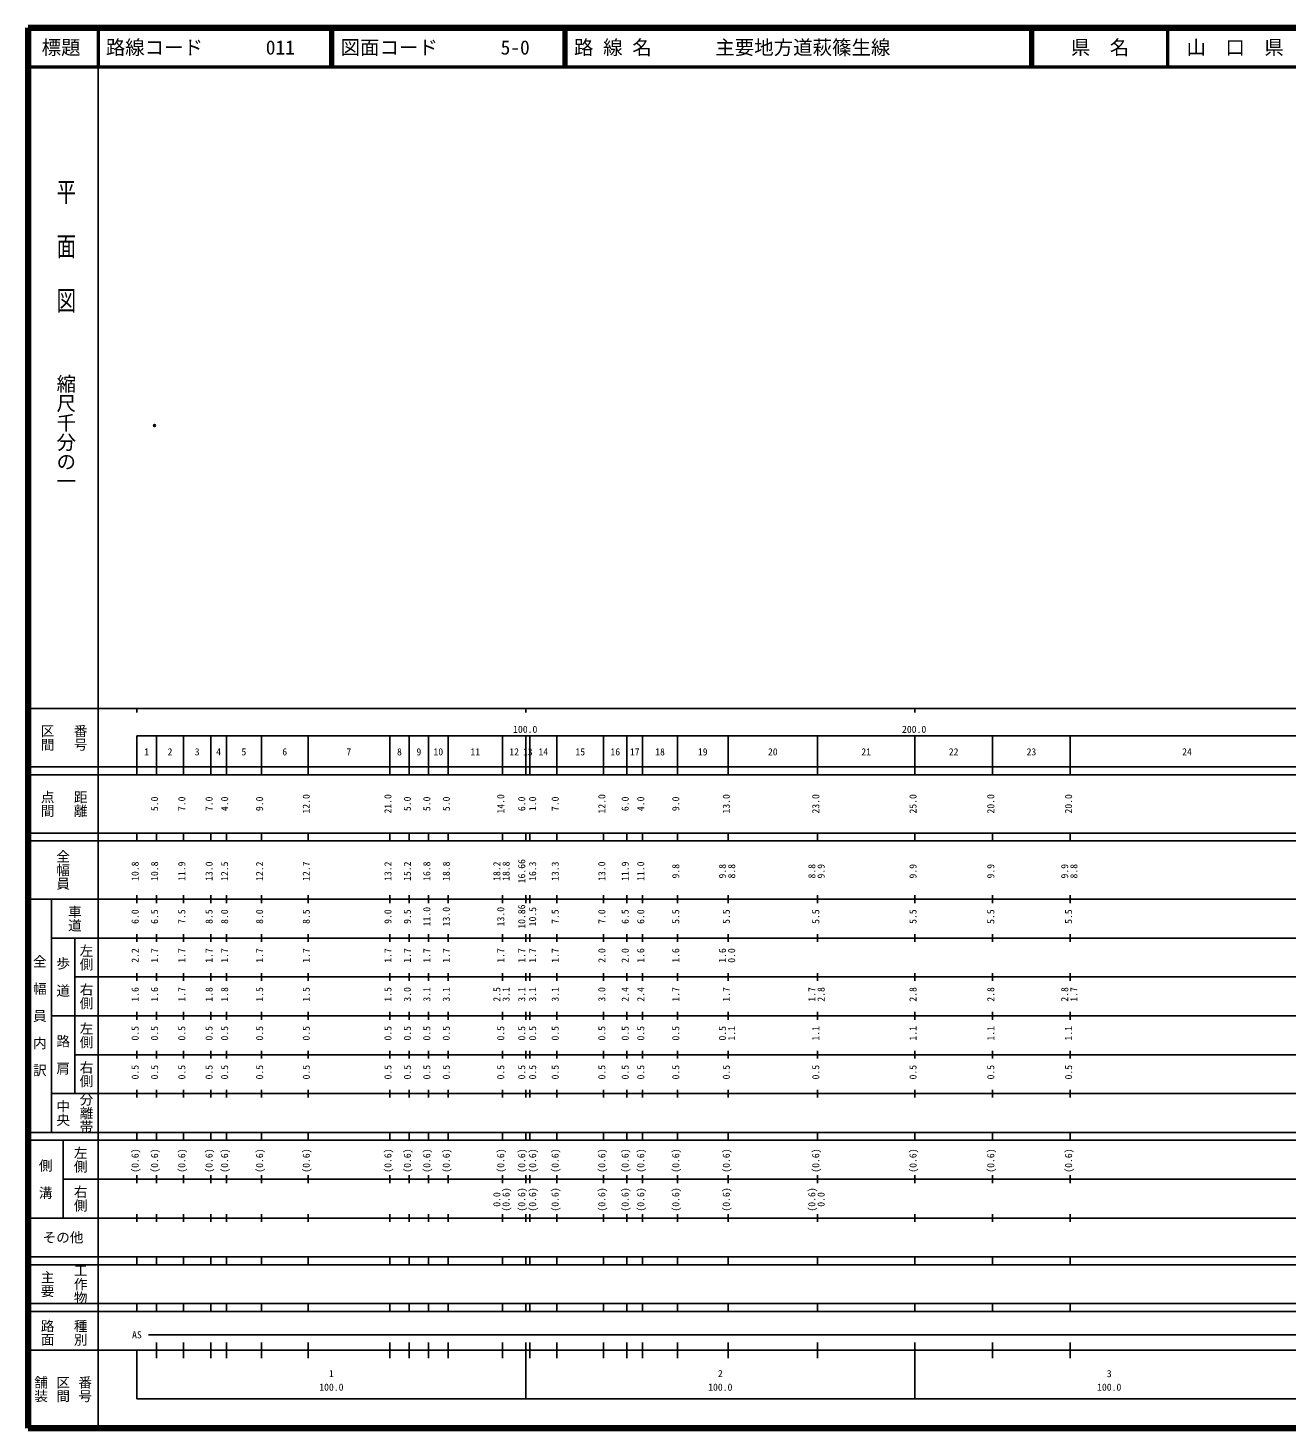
# Model space of a CAD drawing. Units: millimetres on the paper. Extents: x 40 to 680, y 20 to 380.
# Drawn here: x 40 to 363.7, y 20 to 380 of the extents above; entities that cross this region are included whole.
import ezdxf
from ezdxf.enums import TextEntityAlignment as Align

# ---------------------------------------------------------------- set-up
doc = ezdxf.new("R2010")
doc.units = ezdxf.units.MM
doc.header["$PDMODE"] = 32
doc.header["$PDSIZE"] = 0.5
doc.layers.add('M-OTRS', color=6, linetype='Continuous')
doc.layers.add('M-TTL-TXT', color=7, linetype='Continuous')
for name, color, linetype, lineweight in [('M-TTL', 2, 'Continuous', 140), ('M-TTL-BAND', 7, 'Continuous', 25), ('M-TTL-LINE', 7, 'Continuous', 50)]:
    doc.layers.add(name, color=color, linetype=linetype, lineweight=lineweight)
doc.styles.add('@ＭＳ ゴシック', font='')
doc.styles.add('ＭＳ ゴシック', font='')
doc.styles.get('@ＭＳ ゴシック').set_extended_font_data('@MS Gothic')
doc.styles.get('ＭＳ ゴシック').set_extended_font_data('MS Gothic')

msp = doc.modelspace()

# ---------------------------------------------------------------- linework, layer by layer
at = {"layer": 'M-OTRS'}
msp.add_point((72.551, 277.772), dxfattribs=at)
at = {"layer": 'M-TTL'}
for p, q in [((40, 380), (40, 20)), ((680, 380), (40, 380)), ((40, 20), (680, 20))]:
    msp.add_line(p, q, dxfattribs=at)
at = {"layer": 'M-TTL-BAND'}
for p, q in [((58, 370), (58, 20)), ((40, 205), (579, 205)), ((68, 205), (68, 204)), ((168, 205), (168, 204)), ((268, 205), (268, 204)), ((68, 198), (579, 198)), ((68, 198), (68, 188)), ((73, 188), (73, 198)), ((80, 188), (80, 198)), ((87, 188), (87, 198)), ((91, 188), (91, 198)), ((100, 188), (100, 198)), ((112, 188), (112, 198)), ((133, 188), (133, 198)), ((138, 188), (138, 198)), ((143, 188), (143, 198)), ((148, 188), (148, 198)), ((162, 188), (162, 198)), ((168, 188), (168, 198)), ((169, 188), (169, 198)), ((176, 188), (176, 198)), ((188, 188), (188, 198)), ((194, 188), (194, 198)), ((198, 188), (198, 198)), ((207, 188), (207, 198)), ((220, 188), (220, 198)), ((243, 188), (243, 198)), ((268, 188), (268, 198)), ((288, 188), (288, 198)), ((308, 188), (308, 198)), ((40, 190), (579, 190)), ((40, 188), (579, 188)), ((40, 173), (579, 173)), ((68, 171), (68, 173)), ((73, 171), (73, 173)), ((80, 171), (80, 173)), ((87, 171), (87, 173)), ((91, 171), (91, 173)), ((100, 171), (100, 173)), ((112, 171), (112, 173)), ((133, 171), (133, 173)), ((138, 171), (138, 173)), ((143, 171), (143, 173)), ((148, 171), (148, 173)), ((162, 171), (162, 173)), ((168, 171), (168, 173)), ((169, 171), (169, 173)), ((176, 171), (176, 173)), ((188, 171), (188, 173)), ((194, 171), (194, 173)), ((198, 171), (198, 173)), ((207, 171), (207, 173)), ((220, 171), (220, 173)), ((243, 171), (243, 173)), ((268, 171), (268, 173)), ((288, 171), (288, 173)), ((308, 171), (308, 173)), ((40, 171), (579, 171)), ((40, 156), (579, 156)), ((46, 96), (46, 156)), ((68, 155), (68, 157)), ((73, 155), (73, 157)), ((80, 155), (80, 157)), ((87, 155), (87, 157)), ((91, 155), (91, 157)), ((100, 155), (100, 157)), ((112, 155), (112, 157)), ((133, 155), (133, 157)), ((138, 155), (138, 157)), ((143, 155), (143, 157)), ((148, 155), (148, 157)), ((162, 155), (162, 157)), ((168, 155), (168, 157)), ((169, 155), (169, 157)), ((176, 155), (176, 157)), ((188, 155), (188, 157)), ((194, 155), (194, 157)), ((198, 155), (198, 157)), ((207, 155), (207, 157)), ((220, 155), (220, 157)), ((243, 155), (243, 157)), ((268, 155), (268, 157)), ((288, 155), (288, 157)), ((308, 155), (308, 157)), ((46, 146), (579, 146)), ((52, 146), (52, 106)), ((68, 145), (68, 147)), ((73, 145), (73, 147)), ((80, 145), (80, 147)), ((87, 145), (87, 147)), ((91, 145), (91, 147)), ((100, 145), (100, 147)), ((112, 145), (112, 147)), ((133, 145), (133, 147)), ((138, 145), (138, 147)), ((143, 145), (143, 147)), ((148, 145), (148, 147)), ((162, 145), (162, 147)), ((168, 145), (168, 147)), ((169, 145), (169, 147)), ((176, 145), (176, 147)), ((188, 145), (188, 147)), ((194, 145), (194, 147)), ((198, 145), (198, 147)), ((207, 145), (207, 147)), ((220, 145), (220, 147)), ((243, 145), (243, 147)), ((268, 145), (268, 147)), ((288, 145), (288, 147)), ((308, 145), (308, 147)), ((68, 135), (68, 137)), ((73, 135), (73, 137)), ((80, 135), (80, 137)), ((87, 135), (87, 137)), ((91, 135), (91, 137)), ((100, 135), (100, 137)), ((112, 135), (112, 137)), ((133, 135), (133, 137)), ((138, 135), (138, 137)), ((143, 135), (143, 137)), ((148, 135), (148, 137)), ((162, 135), (162, 137)), ((168, 135), (168, 137)), ((169, 135), (169, 137)), ((176, 135), (176, 137)), ((188, 135), (188, 137)), ((194, 135), (194, 137)), ((198, 135), (198, 137)), ((207, 135), (207, 137)), ((220, 135), (220, 137)), ((243, 135), (243, 137)), ((268, 135), (268, 137)), ((288, 135), (288, 137)), ((308, 135), (308, 137)), ((52, 136), (579, 136)), ((46, 126), (579, 126)), ((68, 125), (68, 127)), ((73, 125), (73, 127)), ((80, 125), (80, 127)), ((87, 125), (87, 127)), ((91, 125), (91, 127)), ((100, 125), (100, 127)), ((112, 125), (112, 127)), ((133, 125), (133, 127)), ((138, 125), (138, 127)), ((143, 125), (143, 127)), ((148, 125), (148, 127)), ((162, 125), (162, 127)), ((168, 125), (168, 127)), ((169, 125), (169, 127)), ((176, 125), (176, 127)), ((188, 125), (188, 127)), ((194, 125), (194, 127)), ((198, 125), (198, 127)), ((207, 125), (207, 127)), ((220, 125), (220, 127)), ((243, 125), (243, 127)), ((268, 125), (268, 127)), ((288, 125), (288, 127)), ((308, 125), (308, 127)), ((52, 116), (579, 116)), ((68, 115), (68, 117)), ((73, 115), (73, 117)), ((80, 115), (80, 117)), ((87, 115), (87, 117)), ((91, 115), (91, 117)), ((100, 115), (100, 117)), ((112, 115), (112, 117)), ((133, 115), (133, 117)), ((138, 115), (138, 117)), ((143, 115), (143, 117)), ((148, 115), (148, 117)), ((162, 115), (162, 117)), ((168, 115), (168, 117)), ((169, 115), (169, 117)), ((176, 115), (176, 117)), ((188, 115), (188, 117)), ((194, 115), (194, 117)), ((198, 115), (198, 117)), ((207, 115), (207, 117)), ((220, 115), (220, 117)), ((243, 115), (243, 117)), ((268, 115), (268, 117)), ((288, 115), (288, 117)), ((308, 115), (308, 117)), ((46, 106), (579, 106)), ((68, 105), (68, 107)), ((73, 105), (73, 107)), ((80, 105), (80, 107)), ((87, 105), (87, 107)), ((91, 105), (91, 107)), ((100, 105), (100, 107)), ((112, 105), (112, 107)), ((133, 105), (133, 107)), ((138, 105), (138, 107)), ((143, 105), (143, 107)), ((148, 105), (148, 107)), ((162, 105), (162, 107)), ((168, 105), (168, 107)), ((169, 105), (169, 107)), ((176, 105), (176, 107)), ((188, 105), (188, 107)), ((194, 105), (194, 107)), ((198, 105), (198, 107)), ((207, 105), (207, 107)), ((220, 105), (220, 107)), ((243, 105), (243, 107)), ((268, 105), (268, 107)), ((288, 105), (288, 107)), ((308, 105), (308, 107)), ((40, 96), (579, 96)), ((40, 94), (579, 94)), ((49, 94), (49, 74)), ((68, 94), (68, 96)), ((73, 94), (73, 96)), ((80, 94), (80, 96)), ((87, 94), (87, 96)), ((91, 94), (91, 96)), ((100, 94), (100, 96)), ((112, 94), (112, 96)), ((133, 94), (133, 96)), ((138, 94), (138, 96)), ((143, 94), (143, 96)), ((148, 94), (148, 96)), ((162, 94), (162, 96)), ((168, 94), (168, 96)), ((169, 94), (169, 96)), ((176, 94), (176, 96)), ((188, 94), (188, 96)), ((194, 94), (194, 96)), ((198, 94), (198, 96)), ((207, 94), (207, 96)), ((220, 94), (220, 96)), ((243, 94), (243, 96)), ((268, 94), (268, 96)), ((288, 94), (288, 96)), ((308, 94), (308, 96)), ((49, 84), (579, 84)), ((68, 83), (68, 85)), ((73, 83), (73, 85)), ((80, 83), (80, 85)), ((87, 83), (87, 85)), ((91, 83), (91, 85)), ((100, 83), (100, 85)), ((112, 83), (112, 85)), ((133, 83), (133, 85)), ((138, 83), (138, 85)), ((143, 83), (143, 85)), ((148, 83), (148, 85)), ((162, 83), (162, 85)), ((168, 83), (168, 85)), ((169, 83), (169, 85)), ((176, 83), (176, 85)), ((188, 83), (188, 85)), ((194, 83), (194, 85)), ((198, 83), (198, 85)), ((207, 83), (207, 85)), ((220, 83), (220, 85)), ((243, 83), (243, 85)), ((268, 83), (268, 85)), ((288, 83), (288, 85)), ((308, 83), (308, 85)), ((40, 74), (579, 74)), ((68, 73), (68, 75)), ((73, 73), (73, 75)), ((80, 73), (80, 75)), ((87, 73), (87, 75)), ((91, 73), (91, 75)), ((100, 73), (100, 75)), ((112, 73), (112, 75)), ((133, 73), (133, 75)), ((138, 73), (138, 75)), ((143, 73), (143, 75)), ((148, 73), (148, 75)), ((162, 73), (162, 75)), ((168, 73), (168, 75)), ((169, 73), (169, 75)), ((176, 73), (176, 75)), ((188, 73), (188, 75)), ((194, 73), (194, 75)), ((198, 73), (198, 75)), ((207, 73), (207, 75)), ((220, 73), (220, 75)), ((243, 73), (243, 75)), ((268, 73), (268, 75)), ((288, 73), (288, 75)), ((308, 73), (308, 75)), ((40, 64), (579, 64)), ((40, 62), (579, 62)), ((68, 62), (68, 64)), ((73, 62), (73, 64)), ((80, 62), (80, 64)), ((87, 62), (87, 64)), ((91, 62), (91, 64)), ((100, 62), (100, 64)), ((112, 62), (112, 64)), ((133, 62), (133, 64)), ((138, 62), (138, 64)), ((143, 62), (143, 64)), ((148, 62), (148, 64)), ((162, 62), (162, 64)), ((168, 62), (168, 64)), ((169, 62), (169, 64)), ((176, 62), (176, 64)), ((188, 62), (188, 64)), ((194, 62), (194, 64)), ((198, 62), (198, 64)), ((207, 62), (207, 64)), ((220, 62), (220, 64)), ((243, 62), (243, 64)), ((268, 62), (268, 64)), ((288, 62), (288, 64)), ((308, 62), (308, 64)), ((40, 52), (579, 52)), ((68, 50), (68, 52)), ((73, 50), (73, 52)), ((80, 50), (80, 52)), ((87, 50), (87, 52)), ((91, 50), (91, 52)), ((100, 50), (100, 52)), ((112, 50), (112, 52)), ((133, 50), (133, 52)), ((138, 50), (138, 52)), ((143, 50), (143, 52)), ((148, 50), (148, 52)), ((162, 50), (162, 52)), ((168, 50), (168, 52)), ((169, 50), (169, 52)), ((176, 50), (176, 52)), ((188, 50), (188, 52)), ((194, 50), (194, 52)), ((198, 50), (198, 52)), ((207, 50), (207, 52)), ((220, 50), (220, 52)), ((243, 50), (243, 52)), ((268, 50), (268, 52)), ((288, 50), (288, 52)), ((308, 50), (308, 52)), ((40, 50), (579, 50)), ((71, 44), (565, 44)), ((40, 40), (579, 40)), ((68, 40), (68, 27.5)), ((73, 38), (73, 42)), ((80, 38), (80, 42)), ((87, 38), (87, 42)), ((91, 38), (91, 42)), ((100, 38), (100, 42)), ((112, 38), (112, 42)), ((133, 38), (133, 42)), ((138, 38), (138, 42)), ((143, 38), (143, 42)), ((148, 38), (148, 42)), ((162, 38), (162, 42)), ((168, 27.5), (168, 42)), ((169, 38), (169, 42)), ((176, 38), (176, 42)), ((188, 38), (188, 42)), ((194, 38), (194, 42)), ((198, 38), (198, 42)), ((207, 38), (207, 42)), ((220, 38), (220, 42)), ((243, 38), (243, 42)), ((268, 27.5), (268, 42)), ((288, 38), (288, 42)), ((308, 38), (308, 42)), ((68, 27.5), (579, 27.5))]:
    msp.add_line(p, q, dxfattribs=at)
at = {"layer": 'M-TTL-LINE'}
for p, q in [((58, 380), (58, 370)), ((117.75, 380), (117.75, 370)), ((118.25, 380), (118.25, 370)), ((177.75, 380), (177.75, 370)), ((178.25, 380), (178.25, 370)), ((297.75, 380), (297.75, 370)), ((298.25, 380), (298.25, 370)), ((333, 380), (333, 370)), ((40, 370), (680, 370))]:
    msp.add_line(p, q, dxfattribs=at)

# ---------------------------------------------------------------- texts
at = {"layer": 'M-TTL-BAND', "style": '@ＭＳ ゴシック', "width": 1.4}
msp.add_text('平  面  図', height=3.666, rotation=270, dxfattribs=at).set_placement((49.777, 306.475), align=Align.MIDDLE_RIGHT)
at = {"layer": 'M-TTL-BAND', "style": '@ＭＳ ゴシック'}
msp.add_text('縮尺千分の一', height=3.666, rotation=270, dxfattribs=at).set_placement((49.777, 261.03), align=Align.MIDDLE_RIGHT)
for s, p in [('区間', (45, 197.5)), ('番号', (53.5, 197.5)), ('点間', (45, 180.5)), ('距離', (53.5, 180.5)), ('全幅員', (49, 163.5)), ('車道', (52, 151)), ('左側', (55, 141)), ('全\u3000幅\u3000員\u3000内\u3000訳', (43, 126)), ('歩\u3000道', (49, 136)), ('右側', (55, 131)), ('左側', (55, 121)), ('路\u3000肩', (49, 116)), ('右側', (55, 111)), ('分離帯', (55, 101)), ('中央', (49, 101)), ('左側', (53.5, 89)), ('側\u3000溝', (44.5, 84)), ('右側', (53.5, 79)), ('工作物', (53.5, 57)), ('主要', (45, 57)), ('路面', (45, 44.5)), ('種別', (53.5, 44.5)), ('舗装', (43.333, 30)), ('区間', (49, 30)), ('番号', (54.667, 30))]:
    msp.add_text(s, height=2.566, rotation=270, dxfattribs=at).set_placement(p, align=Align.MIDDLE_CENTER)
at = {"layer": 'M-TTL-BAND', "style": 'ＭＳ ゴシック'}
for s, p in [('100.0', (167.844, 198.195)), ('200.0', (267.844, 198.195)), ('1', (70.5, 192.405)), ('2', (76.5, 192.405)), ('3', (83.5, 192.405)), ('4', (89, 192.405)), ('5', (95.5, 192.405)), ('6', (106, 192.405)), ('7', (122.5, 192.405)), ('8', (135.5, 192.405)), ('9', (140.5, 192.405)), ('10', (145.5, 192.405)), ('11', (155, 192.405)), ('12', (165, 192.405)), ('13', (168.5, 192.405)), ('14', (172.5, 192.405)), ('15', (182, 192.405)), ('16', (191, 192.405)), ('17', (196, 192.405)), ('18', (202.5, 192.405)), ('19', (213.5, 192.405)), ('20', (231.5, 192.405)), ('21', (255.5, 192.405)), ('22', (278, 192.405)), ('23', (298, 192.405)), ('24', (338, 192.405)), ('AS', (68, 42.5)), ('1', (118, 32.523)), ('2', (218, 32.523)), ('3', (318, 32.523)), ('100.0', (118, 29.033)), ('100.0', (218, 29.033)), ('100.0', (318, 29.033))]:
    msp.add_text(s, height=1.833, dxfattribs=at).set_placement(p, align=Align.BOTTOM_CENTER)
for s, p in [('5.0', (74, 180.5)), ('7.0', (81, 180.5)), ('7.0', (88, 180.5)), ('4.0', (92, 180.5)), ('9.0', (101, 180.5)), ('12.0', (113, 180.5)), ('21.0', (134, 180.5)), ('5.0', (139, 180.5)), ('5.0', (144, 180.5)), ('5.0', (149, 180.5)), ('14.0', (163, 180.5)), ('6.0', (168.4, 180.5)), ('1.0', (171.2, 180.5)), ('7.0', (177, 180.5)), ('12.0', (189, 180.5)), ('6.0', (195, 180.5)), ('4.0', (199, 180.5)), ('9.0', (208, 180.5)), ('13.0', (221, 180.5)), ('23.0', (244, 180.5)), ('25.0', (269, 180.5)), ('20.0', (289, 180.5)), ('20.0', (309, 180.5)), ('16.66', (168.4, 163.174)), ('10.8', (69, 163.174)), ('10.8', (74, 163.174)), ('11.9', (81, 163.174)), ('13.0', (88, 163.174)), ('12.5', (92, 163.174)), ('12.2', (101, 163.174)), ('12.7', (113, 163.174)), ('13.2', (134, 163.174)), ('15.2', (139, 163.174)), ('16.8', (144, 163.174)), ('18.8', (149, 163.174)), ('18.2', (162, 163.174)), ('18.8', (164.37, 163.174)), ('16.3', (171.2, 163.174)), ('13.3', (177, 163.174)), ('13.0', (189, 163.174)), ('11.9', (195, 163.174)), ('11.0', (199, 163.174)), ('9.8', (208, 163.174)), ('9.8', (220, 163.174)), ('8.8', (222.37, 163.174)), ('8.8', (243, 163.174)), ('9.9', (245.37, 163.174)), ('9.9', (269, 163.174)), ('9.9', (289, 163.174)), ('9.9', (308, 163.174)), ('8.8', (310.37, 163.174)), ('6.0', (69, 151.5)), ('6.5', (74, 151.5)), ('7.5', (81, 151.5)), ('8.5', (88, 151.5)), ('8.0', (92, 151.5)), ('8.0', (101, 151.5)), ('8.5', (113, 151.5)), ('9.0', (134, 151.5)), ('9.5', (139, 151.5)), ('11.0', (144, 151.5)), ('13.0', (149, 151.5)), ('13.0', (163, 151.5)), ('10.86', (168.4, 151.5)), ('10.5', (171.2, 151.5)), ('7.5', (177, 151.5)), ('7.0', (189, 151.5)), ('6.5', (195, 151.5)), ('6.0', (199, 151.5)), ('5.5', (208, 151.5)), ('5.5', (221, 151.5)), ('5.5', (244, 151.5)), ('5.5', (269, 151.5)), ('5.5', (289, 151.5)), ('5.5', (309, 151.5)), ('2.2', (69, 141.5)), ('1.7', (74, 141.5)), ('1.7', (81, 141.5)), ('1.7', (88, 141.5)), ('1.7', (92, 141.5)), ('1.7', (101, 141.5)), ('1.7', (113, 141.5)), ('1.7', (134, 141.5)), ('1.7', (139, 141.5)), ('1.7', (144, 141.5)), ('1.7', (149, 141.5)), ('1.7', (163, 141.5)), ('1.7', (168.4, 141.5)), ('1.7', (171.2, 141.5)), ('1.7', (177, 141.5)), ('2.0', (189, 141.5)), ('2.0', (195, 141.5)), ('1.6', (199, 141.5)), ('1.6', (208, 141.5)), ('1.6', (220, 141.5)), ('0.0', (222.37, 141.5)), ('1.6', (69, 131.5)), ('1.6', (74, 131.5)), ('1.7', (81, 131.5)), ('1.8', (88, 131.5)), ('1.8', (92, 131.5)), ('1.5', (101, 131.5)), ('1.5', (113, 131.5)), ('1.5', (134, 131.5)), ('3.0', (139, 131.5)), ('3.1', (144, 131.5)), ('3.1', (149, 131.5)), ('2.5', (162, 131.5)), ('3.1', (164.37, 131.5)), ('3.1', (168.4, 131.5)), ('3.1', (171.2, 131.5)), ('3.1', (177, 131.5)), ('3.0', (189, 131.5)), ('2.4', (195, 131.5)), ('2.4', (199, 131.5)), ('1.7', (208, 131.5)), ('1.7', (221, 131.5)), ('1.7', (243, 131.5)), ('2.8', (245.37, 131.5)), ('2.8', (269, 131.5)), ('2.8', (289, 131.5)), ('2.8', (308, 131.5)), ('1.7', (310.37, 131.5)), ('0.5', (69, 121.5)), ('0.5', (74, 121.5)), ('0.5', (81, 121.5)), ('0.5', (88, 121.5)), ('0.5', (92, 121.5)), ('0.5', (101, 121.5)), ('0.5', (113, 121.5)), ('0.5', (134, 121.5)), ('0.5', (139, 121.5)), ('0.5', (144, 121.5)), ('0.5', (149, 121.5)), ('0.5', (163, 121.5)), ('0.5', (168.4, 121.5)), ('0.5', (171.2, 121.5)), ('0.5', (177, 121.5)), ('0.5', (189, 121.5)), ('0.5', (195, 121.5)), ('0.5', (199, 121.5)), ('0.5', (208, 121.5)), ('0.5', (220, 121.5)), ('1.1', (222.37, 121.5)), ('1.1', (244, 121.5)), ('1.1', (269, 121.5)), ('1.1', (289, 121.5)), ('1.1', (309, 121.5)), ('0.5', (69, 111.5)), ('0.5', (74, 111.5)), ('0.5', (81, 111.5)), ('0.5', (88, 111.5)), ('0.5', (92, 111.5)), ('0.5', (101, 111.5)), ('0.5', (113, 111.5)), ('0.5', (134, 111.5)), ('0.5', (139, 111.5)), ('0.5', (144, 111.5)), ('0.5', (149, 111.5)), ('0.5', (163, 111.5)), ('0.5', (168.4, 111.5)), ('0.5', (171.2, 111.5)), ('0.5', (177, 111.5)), ('0.5', (189, 111.5)), ('0.5', (195, 111.5)), ('0.5', (199, 111.5)), ('0.5', (208, 111.5)), ('0.5', (221, 111.5)), ('0.5', (244, 111.5)), ('0.5', (269, 111.5)), ('0.5', (289, 111.5)), ('0.5', (309, 111.5)), ('(0.6)', (69, 88.764)), ('(0.6)', (74, 88.764)), ('(0.6)', (81, 88.764)), ('(0.6)', (88, 88.764)), ('(0.6)', (92, 88.764)), ('(0.6)', (101, 88.764)), ('(0.6)', (113, 88.764)), ('(0.6)', (134, 88.764)), ('(0.6)', (139, 88.764)), ('(0.6)', (144, 88.764)), ('(0.6)', (149, 88.764)), ('(0.6)', (163, 88.764)), ('(0.6)', (168.4, 88.764)), ('(0.6)', (171.2, 88.764)), ('(0.6)', (177, 88.764)), ('(0.6)', (189, 88.764)), ('(0.6)', (195, 88.764)), ('(0.6)', (199, 88.764)), ('(0.6)', (208, 88.764)), ('(0.6)', (221, 88.764)), ('(0.6)', (244, 88.764)), ('(0.6)', (269, 88.764)), ('(0.6)', (289, 88.764)), ('(0.6)', (309, 88.764)), ('0.0', (162, 78.764)), ('(0.6)', (164.37, 78.764)), ('(0.6)', (168.4, 78.764)), ('(0.6)', (171.2, 78.764)), ('(0.6)', (177, 78.764)), ('(0.6)', (189, 78.764)), ('(0.6)', (195, 78.764)), ('(0.6)', (199, 78.764)), ('(0.6)', (208, 78.764)), ('(0.6)', (221, 78.764)), ('(0.6)', (243, 78.764)), ('0.0', (245.37, 78.764))]:
    msp.add_text(s, height=1.833, rotation=90, dxfattribs=at).set_placement(p, align=Align.BOTTOM_CENTER)
msp.add_text('その他', height=2.566, dxfattribs=at).set_placement((49, 69), align=Align.MIDDLE_CENTER)
at = {"layer": 'M-TTL-TXT', "style": 'ＭＳ ゴシック'}
for s, p in [('標題', (48.5, 375)), ('県\u3000名', (315.625, 375)), ('山\u3000口\u3000県', (350.375, 375))]:
    msp.add_text(s, height=3.666, dxfattribs=at).set_placement(p, align=Align.MIDDLE_CENTER)
for s, p in [('路線コード', (60, 375)), ('011', (101.142, 375)), ('図面コード', (120.38, 375)), ('5-0', (161.521, 375)), ('路 線 名', (180.38, 375)), ('主要地方道萩篠生線', (216.734, 375))]:
    msp.add_text(s, height=3.666, dxfattribs=at).set_placement(p, align=Align.MIDDLE_LEFT)

doc.saveas('drawing.dxf')
